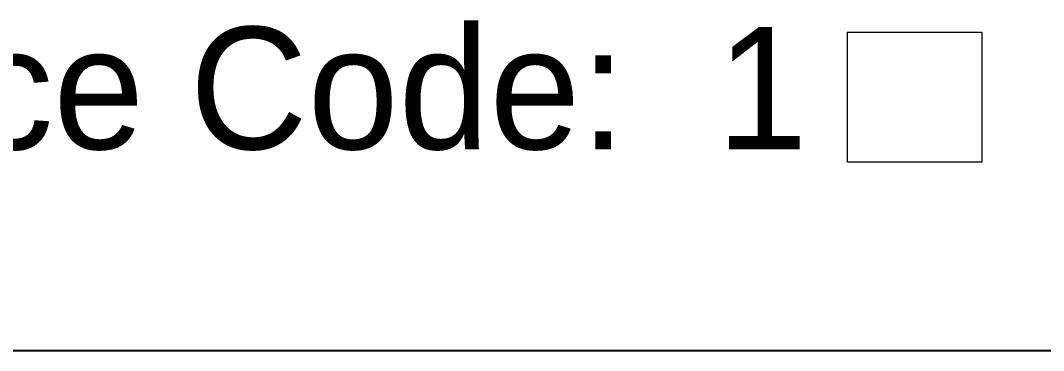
# Model space of a CAD drawing. Header units: millimetres. Extents: x 0 to 841, y 0 to 594.
# Drawn here: x 665.33 to 682.17, y 112.42 to 117.85 of the extents above; entities that cross this region are included whole.
import ezdxf

# ---------------------------------------------------------------- set-up
doc = ezdxf.new("R2010")
doc.units = ezdxf.units.MM
doc.header["$LTSCALE"] = 0.81
doc.layers.add('1', color=7, linetype='Continuous', lineweight=13)

msp = doc.modelspace()

# ---------------------------------------------------------------- linework, layer by layer
at = {"layer": '1', "lineweight": 25}
msp.add_line((648.7228, 112.4181), (829.2756, 112.4181), dxfattribs=at)
msp.add_line((648.7228, 112.4181), (829.2756, 112.4181), dxfattribs=at)
at = {"layer": '1'}
msp.add_lwpolyline([(678.9465, 117.6638), (681.1575, 117.6638), (681.1575, 115.5197), (678.9465, 115.5197)], close=True, dxfattribs=at)
msp.add_lwpolyline([(678.9465, 117.6638), (681.1575, 117.6638), (681.1575, 115.5197), (678.9465, 115.5197)], close=True, dxfattribs=at)

# ---------------------------------------------------------------- texts
msp.add_text('Acceptance Code:  1      1B      2A      2      3      4  ', height=2.013, dxfattribs=at).set_placement((653.2976, 115.7339))
msp.add_text('Acceptance Code:  1      1B      2A      2      3      4  ', height=2.013, dxfattribs=at).set_placement((653.2976, 115.7339))

doc.saveas('drawing.dxf')
